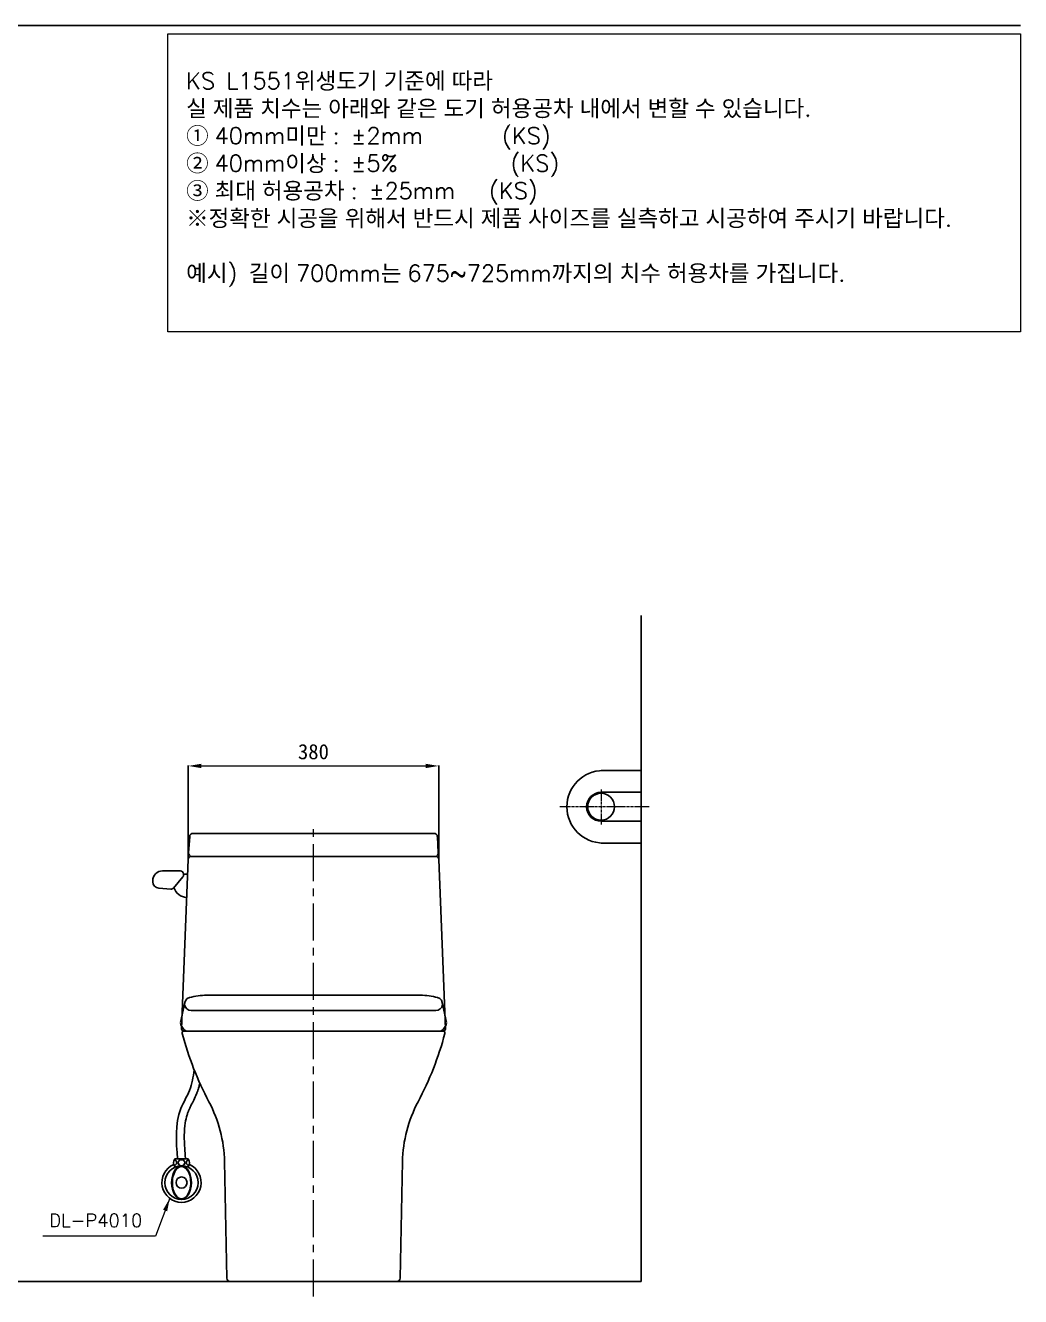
# Model space of a CAD drawing. Extents: x -292 to 8358, y -366 to 1940.
# Drawn here: x 6848 to 8358, y -126 to 1801 of the extents above; entities that cross this region are included whole.
import ezdxf
from ezdxf.lldxf.tags import DXFTag

# ---------------------------------------------------------------- set-up
doc = ezdxf.new("R2010")
doc.units = 0
doc.header["$LTSCALE"] = 3
doc.header["$MEASUREMENT"] = 0
doc.linetypes.add('CENTER', pattern=[2, 1.25, -0.25, 0.25, -0.25])
doc.linetypes.add('HIDDEN', pattern=[0.375, 0.25, -0.125])
doc.layers.get('0').update_dxf_attribs({"linetype": 'CONTINUOUS'})
doc.layers.get('DEFPOINTS').update_dxf_attribs({"linetype": 'CONTINUOUS'})
for name, color, linetype, lineweight in [('1', 1, 'CENTER', 5), ('2', 2, 'HIDDEN', 9), ('3', 3, 'CONTINUOUS', 15)]:
    doc.layers.add(name, color=color, linetype=linetype, lineweight=lineweight)
for name, color, linetype in [('4', 4, 'CONTINUOUS'), ('6', 6, 'CONTINUOUS'), ('FAUCET', 4, 'CONTINUOUS')]:
    doc.layers.add(name, color=color, linetype=linetype)
doc.styles.add('GHS', font='romans', dxfattribs={"bigfont": 'ghs'})
doc.styles.add('ROMANS', font='romans', dxfattribs={"height": 10.144927})
tags = doc.linetypes.add('DASHED', pattern=[0.75, 0.5, -0.25]).pattern_tags.tags
tags[6:7] = [DXFTag(74, 4), DXFTag(75, 0), DXFTag(340, '0'), DXFTag(46, 1.0), DXFTag(50, 0.0), DXFTag(44, 0.0), DXFTag(45, 0.0)]
tags[4:5] = [DXFTag(74, 4), DXFTag(75, 0), DXFTag(340, '0'), DXFTag(46, 1.0), DXFTag(50, 0.0), DXFTag(44, 0.0), DXFTag(45, 0.0)]
doc.dimstyles.get("Standard").update_dxf_attribs({"dimtxt": 0.18, "dimasz": 0.18, "dimexe": 0.18, "dimexo": 0.0625, "dimgap": 0.09, "dimtad": 0, "dimtih": 1, "dimtoh": 1, "dimdec": 4, "dimzin": 0, "dimdsep": 46, "dimtxsty": 'Standard', "dimcen": 0.09, "dimadec": 0, "dimazin": 0, "dimtfac": 1, "dimtdec": 4, "dimtofl": 0, "dimtmove": 0, "dimatfit": 3, "dimfxl": 0, "dimtolj": 1, "dimtzin": 0, "dimarcsym": 0})
doc.dimstyles.new('Standard$0', dxfattribs={"dimtxt": 0.18, "dimasz": 0.18, "dimexe": 0.18, "dimexo": 0.0625, "dimgap": 0.09, "dimtad": 0, "dimtih": 1, "dimtoh": 1, "dimdec": 4, "dimzin": 0, "dimdsep": 46, "dimtxsty": 'Standard', "dimcen": 0.09, "dimadec": 0, "dimazin": 0, "dimtfac": 1, "dimtdec": 4, "dimtofl": 0, "dimtmove": 0, "dimatfit": 3, "dimfxl": 0, "dimtolj": 1, "dimtzin": 0, "dimarcsym": 0})

# ---------------------------------------------------------------- blocks, each defined once
blk = doc.blocks.new('*D21')
at = {"color": 3, "lineweight": -2}
for p, q in [((7095.5, 537.4), (7095.5, 679.1)), ((7475.6, 537.4), (7475.6, 679.1))]:
    blk.add_line(p, q, dxfattribs=at)
at = {"color": 3, "linetype": 'Continuous', "lineweight": 0}
blk.add_line((7115.5, 678.3), (7455.6, 678.3), dxfattribs=at)
at = {"color": 3}
for points in [[(7115.5, 681.6), (7115.5, 675), (7095.5, 678.3)], [(7455.6, 681.6), (7455.6, 675), (7475.6, 678.3)]]:
    blk.add_solid(points, dxfattribs=at)
at = {"layer": 'DEFPOINTS', "color": 0}
for p in [(7475.6, 678.3), (7095.5, 536.4), (7475.6, 536.4)]:
    blk.add_point(p, dxfattribs=at)
at = {"color": 2, "insert": (7285.5, 699.8), "char_height": 23, "attachment_point": 5}
blk.add_mtext('\\A1;380', dxfattribs=at)

msp = doc.modelspace()

# ---------------------------------------------------------------- linework, layer by layer
at = {"color": 7}
for p, q in [((7096.1, 546.6), (7097.8, 571.3)), ((7285.6, 576), (7102.7, 576)), ((7285.6, 576), (7468.5, 576)), ((7475, 546.5), (7473.5, 571.3)), ((7095.7, 541.1), (7095.7, 541.2)), ((7095.7, 541.2), (7095.7, 541.2)), ((7100.5, 541.2), (7470.6, 541.2)), ((7475.4, 541.1), (7475.4, 541.2)), ((7475.4, 541.2), (7475.4, 541.2)), ((7085.5, 279.5), (7095.5, 536.4)), ((7485.8, 279.5), (7475.6, 536.4)), ((7285.6, 276.3), (7088.5, 276.3)), ((7285.6, 276.3), (7482.8, 276.3)), ((7154.3, -98.7), (7150.6, 78.2)), ((7417, -98.7), (7420.7, 78.2)), ((7412, -103.6), (7159.3, -103.6)), ((7165.6, -103.6), (7285.6, -103.6)), ((7405.6, -103.6), (7285.6, -103.6))]:
    msp.add_line(p, q, dxfattribs=at)
at = {"color": 2}
for p, q in [((7285.6, 330.8), (7123.6, 330.5)), ((7285.6, 330.8), (7447.7, 330.5)), ((7090.2, 319.4), (7083.9, 289.4)), ((7481, 319.4), (7487.4, 289.4)), ((7285.6, 307.6), (7100, 307.3)), ((7285.6, 307.6), (7471.3, 307.3)), ((7092, 276.3), (7285.6, 276.3)), ((7479.2, 276.3), (7285.6, 276.3))]:
    msp.add_line(p, q, dxfattribs=at)
at = {"color": 7}
for centre, radius, start, end in [((7102.7, 571), 5, 90, 176.1412), ((7468.5, 571), 5, 3.6252, 90), ((7100.5, 536.2), 5, 90, 177.7573), ((7101.1, 546.2), 5, 176.1412, 270), ((7470, 546.2), 5, 270, 3.6252), ((7470.6, 536.2), 5, 2.2787, 90), ((7088.5, 279.3), 3, 177.4698, 270), ((7089.2, 273.3), 3, 90, 194.9409), ((7562.6, 399.6), 492.9, 194.9409, 207.9118), ((7008.7, 399.6), 492.9, 332.0882, 345.0591), ((7482, 273.3), 3, 345.0591, 90), ((7482.8, 279.3), 3, 270, 2.5709), ((6948.2, 74), 202.4, 1.1876, 27.9699), ((7623, 74), 202.4, 152.0301, 178.8124), ((7159.3, -98.6), 5, 181.1876, 270), ((7412, -98.6), 5, 270, 358.8124)]:
    msp.add_arc(centre, radius, start, end, dxfattribs=at)
at = {"color": 2}
for centre, radius, start, end in [((7123.6, 230.5), 100, 90, 105.1756), ((7447.7, 230.5), 100, 74.8244, 90), ((7100, 317.3), 10, 105.1756, 270), ((7471.3, 317.3), 10, 270, 74.8244), ((7101.6, 291.6), 18, 190.6535, 237.8483), ((7469.6, 291.6), 18, 302.1517, 349.3465)]:
    msp.add_arc(centre, radius, start, end, dxfattribs=at)
at = {"layer": '1'}
for p, q in [((7722, 642.4), (7722, 589.4)), ((7794.7, 616.4), (7659.2, 616.4))]:
    msp.add_line(p, q, dxfattribs=at)
at = {"layer": '3', "color": 1, "linetype": 'CENTER', "lineweight": 0, "ltscale": 15}
msp.add_line((7285.6, -126.5), (7285.6, 589), dxfattribs=at)
at = {"layer": '3', "linetype": 'DASHED'}
msp.add_lwpolyline([(7064.6, 1788.7), (8358.5, 1788.7), (8358.5, 1336.8), (7064.6, 1336.8)], close=True, dxfattribs=at)
at = {"layer": '4'}
for p, q in [((7783, 671.4), (7722, 671.4)), ((7783, 671.4), (7783, 561.4)), ((7722, 638.4), (7783, 638.4)), ((7722, 594.4), (7783, 594.4)), ((7783, 561.4), (7722, 561.4)), ((7075.1, 82.4), (7079.3, 82.4)), ((7079.3, 82.4), (7085.4, 82.4)), ((7091.5, 82.4), (7085.4, 82.4)), ((7095.6, 82.4), (7091.5, 82.4)), ((7075.1, 69.6), (7075.1, 70.4)), ((7075.1, 70.4), (7077, 70.4)), ((7076.4, 70.1), (7076.4, 70.4)), ((7095.6, 70.4), (7093.8, 70.4)), ((7094.4, 70.1), (7094.4, 70.4)), ((7095.6, 69.6), (7095.6, 70.4))]:
    msp.add_line(p, q, dxfattribs=at)
msp.add_circle((7722, 616.4), 20.4, dxfattribs=at)
for centre, radius, start, end in [((7725, 616.4), 55, 90, 270), ((7722, 616.4), 22, 90, 270), ((7083.1, 76.4), 10, 143.1301, 216.8699), ((7087.6, 76.4), 10, 323.1301, 36.8699), ((7085.6, 46.4), 30, 113.9173, 269.5325), ((7085.6, 46.4), 25.5, 90.55, 270), ((7085.1, 46.4), 25.5, 270, 89.45), ((7085.1, 46.4), 30, 270.4675, 66.0827), ((7085.6, 46.4), 8.62, 91.6283, 268.3717), ((7085.1, 46.4), 8.62, 271.6283, 88.3717)]:
    msp.add_arc(centre, radius, start, end, dxfattribs=at)
at = {"layer": '4', "extrusion": (0, 0, -1)}
for centre, major_axis, ratio, start_param, end_param in [((7072.9, 76.6), (-5.23, 0), 0.866391, 1.824119, 4.49897), ((7085.6, 76.6), (-5.23, 0), 0.866391, 4.735797, 7.830574), ((7085.6, 46.4), (0, 25.5), 0.596529, 3.141593, 6.267092)]:
    msp.add_ellipse(centre, major_axis=major_axis, ratio=ratio, start_param=start_param, end_param=end_param, dxfattribs=at)
at = {"layer": '4'}
for centre, major_axis, ratio, start_param, end_param in [((7085.1, 76.6), (5.23, 0), 0.866391, 4.735797, 7.830574), ((7097.8, 76.6), (5.23, 0), 0.866391, 1.824119, 4.49897), ((7085.1, 46.4), (0, 25.5), 0.596529, 3.141593, 6.267092)]:
    msp.add_ellipse(centre, major_axis=major_axis, ratio=ratio, start_param=start_param, end_param=end_param, dxfattribs=at)
for points, knots in [([(7079.3, 82.4), (7077.2, 108.8), (7074.4, 145.7), (7099.5, 186.2), (7103.3, 206.7), (7104.5, 217.6)], [0, 0, 0, 0, 76.437976, 106.780719, 139.184635, 139.184635, 139.184635, 139.184635]), ([(7091.2, 83.3), (7090.8, 88.4), (7090.5, 93.4), (7089.7, 105.1), (7089.5, 111.8), (7089.6, 124.7), (7090.1, 130.9), (7091.7, 141.1), (7092.6, 145.3), (7094.4, 150.8), (7094.9, 152.2), (7095.6, 154.2), (7095.9, 154.8), (7096.4, 156), (7096.6, 156.6), (7097.4, 158.5), (7098, 159.7), (7099.9, 163.7), (7101.4, 166.5), (7104.3, 172.3), (7105.8, 175.4), (7107.6, 179.5), (7108, 180.4), (7108.6, 182), (7108.9, 182.7), (7109.4, 184.1), (7109.7, 184.9), (7110.5, 187), (7110.9, 188.5), (7112.1, 192.3), (7112.7, 194.6), (7113.2, 197)], [0, 0, 0, 0, 14.665784, 14.665784, 34.994413, 34.994413, 55.323042, 55.323042, 70.333043, 70.333043, 75.715861, 75.715861, 77.97502, 77.97502, 80.234178, 80.234178, 84.752495, 84.752495, 94.298241, 94.298241, 103.843987, 103.843987, 106.358549, 106.358549, 108.400553, 108.400553, 110.442557, 110.442557, 114.526565, 114.526565, 121.121259, 121.121259, 121.121259, 121.121259]), ([(7085.4, 21.9), (7085.1, 21.9), (7084.8, 21.9), (7082.4, 22.3), (7080.3, 23.4), (7076.6, 27.2), (7074.9, 29.9), (7072.5, 36.4), (7071.7, 40.1), (7071.3, 47.7), (7071.6, 51.6), (7073.2, 58.7), (7074.5, 62), (7077.7, 67.1), (7079.7, 68.9), (7083, 70.6), (7084.3, 70.9), (7085.6, 70.9)], [3.159731, 3.159731, 3.159731, 3.159731, 3.227768, 3.227768, 3.688878, 3.688878, 4.149988, 4.149988, 4.611097, 4.611097, 5.072207, 5.072207, 5.533317, 5.533317, 5.994427, 5.994427, 6.283185, 6.283185, 6.283185, 6.283185]), ([(7085.4, 21.9), (7085.7, 21.9), (7086, 21.9), (7088.4, 22.3), (7090.5, 23.4), (7094.2, 27.2), (7095.9, 29.9), (7098.3, 36.4), (7099, 40.1), (7099.5, 47.7), (7099.2, 51.6), (7097.6, 58.7), (7096.3, 62), (7093, 67.1), (7091.1, 68.9), (7087.7, 70.6), (7086.4, 70.9), (7085.1, 70.9)], [3.159731, 3.159731, 3.159731, 3.159731, 3.227768, 3.227768, 3.688878, 3.688878, 4.149988, 4.149988, 4.611097, 4.611097, 5.072207, 5.072207, 5.533317, 5.533317, 5.994427, 5.994427, 6.283185, 6.283185, 6.283185, 6.283185])]:
    msp.add_open_spline(points, degree=3, knots=knots, dxfattribs=at)
at = {"layer": '6'}
for p, q in [((8358.5, 1801.4), (5885.6, 1801.4)), ((7783, -103.6), (7783, 906.4)), ((5885.6, -103.6), (7783, -103.6))]:
    msp.add_line(p, q, dxfattribs=at)
at = {"layer": 'FAUCET', "color": 4}
for p, q in [((7041.6, 504.2), (7041.6, 502.8)), ((7087.3, 509.9), (7073.1, 493.1)), ((7088.4, 514.4), (7088.4, 513)), ((7094.7, 514.4), (7088.4, 514.4)), ((7050.9, 492.8), (7069.2, 491.4))]:
    msp.add_line(p, q, dxfattribs=at)
at = {"layer": 'FAUCET'}
msp.add_line((7083.9, 519.2), (7056.6, 519.2), dxfattribs=at)
msp.add_arc((7056.6, 504.2), 15, 90, 180, dxfattribs=at)
at = {"layer": 'FAUCET', "color": 4}
for centre, radius, start, end in [((7051.6, 502.8), 10, 180, 265.6127), ((7083.7, 514.4), 4.78, 0, 92.6026), ((7083.7, 513), 4.78, 319.7636, 0), ((7069.4, 496.2), 4.78, 267.3974, 319.7636), ((7093.5, 499.5), 20.5, 195.872, 269.5211)]:
    msp.add_arc(centre, radius, start, end, dxfattribs=at)

# ---------------------------------------------------------------- texts
at = {"color": 2, "linetype": 'Continuous', "lineweight": 5, "insert": (6884.5, -0.9), "char_height": 20, "attachment_point": 1, "style": 'GHS'}
msp.add_mtext_dynamic_manual_height_columns('DL-P4010', width=159.097, gutter_width=20, heights=[0], dxfattribs=at)
at = {"layer": '2', "insert": (7092.4, 1567.4), "char_height": 25, "attachment_point": 4, "style": 'ROMANS'}
msp.add_mtext('KS L1551{\\fGulim|b0|i0|c129|p50;위생도기 기준에 따라 \\P실 제품 치수는 아래와 같은 도기 허용공차 내에서 변할 수 있습니다}. \\P{\\fGulim|b0|i0|c129|p50;① }40mm{\\fGulim|b0|i0|c129|p50;미만 }: ±2mm       (KS) \\P{\\fGulim|b0|i0|c129|p50;② }40mm{\\fGulim|b0|i0|c129|p50;이상 }: ±5%          (KS)\\P{\\fGulim|b0|i0|c129|p50;③ 최대 허용공차 }: ±25mm   (KS)\\P{\\fGulim|b0|i0|c0|p50;※\\fGulim|b0|i0|c129|p50;정확한 시공을 위해서 반드시 제품 사이즈를 실측하고 시공하여 주시기 바랍니다}.\\P\\P{\\fGulim|b0|i0|c129|p50;예시}) {\\fGulim|b0|i0|c129|p50;길이 }700mm{\\fGulim|b0|i0|c129|p50;는 }675~725mm{\\fGulim|b0|i0|c129|p50;까지의 치수 허용차를 가집니다}.', dxfattribs=at)

# ---------------------------------------------------------------- dimensions: what is measured, and where the dimension line sits
dim = msp.add_linear_dim(base=(7475.6, 678.3), p1=(7095.5, 536.4), p2=(7475.6, 536.4), dimstyle='Standard$0', override={"dimtxt": 23, "dimasz": 20, "dimexe": 0.8, "dimexo": 1, "dimgap": 10, "dimtad": 1, "dimtih": 0, "dimtoh": 0, "dimdec": 0, "dimzin": 8, "dimclrd": 3, "dimclre": 3, "dimclrt": 2, "dimazin": 2, "dimtdec": 0, "dimtix": 1, "dimtofl": 1, "dimlwd": 0, "dimarcsym": 1})
dim.commit()
dim.dimension.update_dxf_attribs({"geometry": '*D21', "text_midpoint": (7285.5, 699.8)})

# ---------------------------------------------------------------- leaders
at = {"linetype": 'Continuous', "lineweight": 5}
msp.add_leader([(7067.5, 22.8), (7046, -34.7), (6874.7, -34.7)], dimstyle='Standard', override={"dimtxt": 30, "dimasz": 20, "dimexe": 0.8, "dimexo": 1, "dimgap": 1, "dimtad": 0, "dimtih": 0, "dimtoh": 0, "dimdec": 0, "dimzin": 8, "dimclrd": 3, "dimclre": 3, "dimclrt": 2, "dimazin": 2, "dimtdec": 0, "dimtix": 1, "dimtofl": 1, "dimlwd": 0, "dimarcsym": 1}, dxfattribs=at)

doc.saveas('drawing.dxf')
